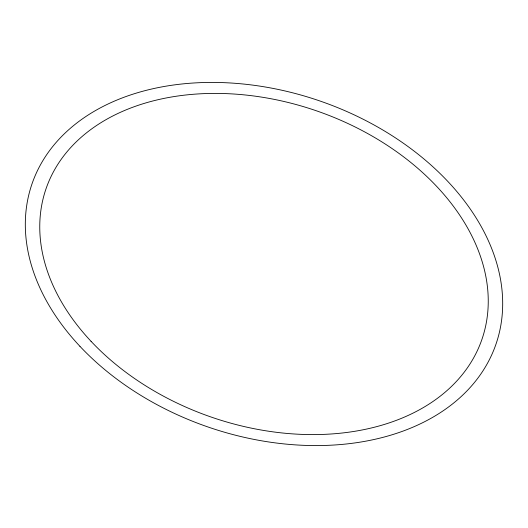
<?xml version="1.0" encoding="UTF-8"?>
<svg xmlns="http://www.w3.org/2000/svg" width="528" height="528" viewBox="0 0 528 528"><rect width="100%" height="100%" fill="white"/><g stroke="black" fill="none" stroke-linecap="round" stroke-linejoin="round"><path stroke-width="0.79" d="M79.913 346.289A245.441 172.339 19.1 0 0 487.621 363.026A245.441 172.339 19.1 0 0 224.466 82.678A245.441 172.339 19.1 0 0 79.913 346.289M91.047 341.312A230.597 161.918 19.1 0 0 474.098 357.04A230.597 161.918 19.1 0 0 226.855 93.647A230.597 161.918 19.1 0 0 91.047 341.312"/></g></svg>
